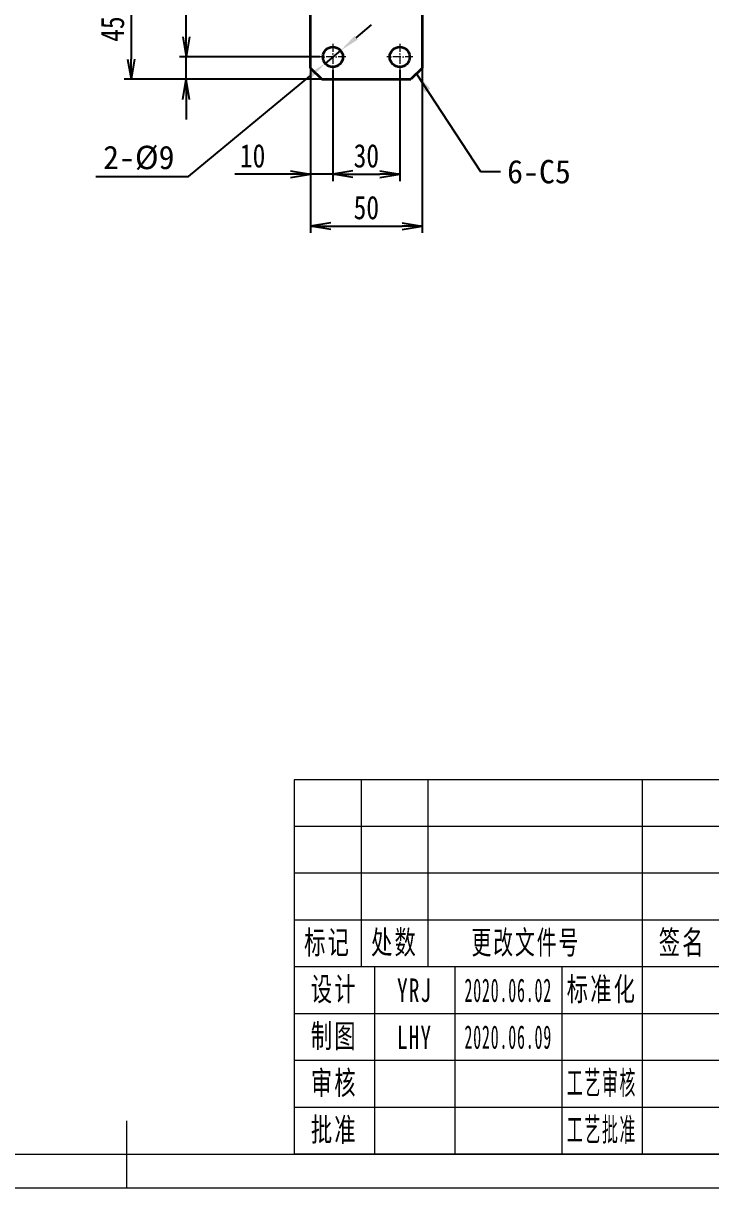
# Model space of a CAD drawing. Header units: millimetres. Extents: x -15766 to 80009, y -9701 to 15159.
# Drawn here: x 11852 to 12160, y 13254 to 13776 of the extents above; entities that cross this region are included whole.
import ezdxf

# ---------------------------------------------------------------- set-up
doc = ezdxf.new("R2010")
doc.units = ezdxf.units.MM
doc.linetypes.add('CENTER-HOKUTO_1', pattern=[16, 13, -1, 1, -1])
doc.linetypes.add('DASHDOT', pattern=[18.5, 12, -3, 0.5, -3])
doc.layers.get('DEFPOINTS').update_dxf_attribs({"lineweight": 18})
for name, color, linetype, lineweight in [('AM_7', 2, 'CENTER-HOKUTO_1', 18), ('AM_VIS', 7, 'Continuous', 18), ('CDRAFT0', 7, 'Continuous', 18), ('title_frame', 7, 'Continuous', 18), ('word_dim', 9, 'Continuous', 18), ('尺寸线层', 3, 'Continuous', 18), ('粗实线层_1', 7, 'Continuous', 15), ('细实线层', 7, 'Continuous', 18)]:
    doc.layers.add(name, color=color, linetype=linetype, lineweight=lineweight)
doc.styles.add('DIM', font='', dxfattribs={"width": 0.8})
doc.styles.add('UserTxtStyle1', font='', dxfattribs={"width": 0.618357})
doc.styles.add('标准', font='', dxfattribs={"width": 0.667})
doc.styles.get('DIM').set_extended_font_data('NSimSun')
doc.styles.get('UserTxtStyle1').set_extended_font_data('宋体')
doc.styles.get('标准').set_extended_font_data('宋体')
doc.dimstyles.new('1-3', dxfattribs={"dimscale": 3, "dimtxt": 3.5, "dimasz": 3, "dimexe": 1, "dimexo": 0, "dimgap": 1, "dimtad": 1, "dimdsep": 46, "dimtxsty": 'DIM', "dimblk": 'OPEN', "dimcen": 0, "dimdle": 6, "dimclrd": 256, "dimclre": 256, "dimclrt": 3, "dimazin": 2, "dimtfac": 0.707107, "dimtmove": 0, "dimatfit": 3, "dimfxl": 0, "dimfrac": 2, "dimtolj": 1, "dimarcsym": 0})
doc.dimstyles.new('1-3$3', dxfattribs={"dimscale": 3, "dimtxt": 3.5, "dimasz": 3, "dimexe": 1, "dimexo": 0, "dimgap": 1, "dimtad": 1, "dimtih": 1, "dimtoh": 1, "dimdsep": 46, "dimtxsty": 'Standard', "dimblk": '_CAXARROW', "dimcen": 0, "dimdle": 6, "dimclrd": 256, "dimclre": 256, "dimclrt": 3, "dimazin": 2, "dimtfac": 0.707107, "dimtmove": 0, "dimatfit": 3, "dimfxl": 0, "dimfrac": 2, "dimtolj": 1, "dimarcsym": 0})

# ---------------------------------------------------------------- blocks, each defined once
blk = doc.blocks.new('*X588')
at = {"layer": 'CDRAFT0'}
blk.add_line((0, 0), (420, 0), dxfattribs=at)
at = {"layer": '粗实线层_1'}
for p, q in [((210, 0), (210, 10)), ((25, 5), (415, 5))]:
    blk.add_line(p, q, dxfattribs=at)
blk = doc.blocks.new('_OPEN')
at = {"color": 0, "linetype": 'ByBlock', "lineweight": -2}
for p, q in [((-1, 0.166667), (0, 0)), ((-1, -0.166667), (0, 0)), ((0, 0), (-1, 0))]:
    blk.add_line(p, q, dxfattribs=at)
blk = doc.blocks.new('*D1022')
at = {"layer": 'DEFPOINTS', "color": 0, "transparency": 16777216}
for p in [(11985.78, 13795.87), (11900.26, 13750.87), (11985.78, 13750.87)]:
    blk.add_point(p, dxfattribs=at)
at = {"layer": 'word_dim', "linetype": 'Continuous', "lineweight": -2, "transparency": 16777216}
for p, q in [((11985.78, 13795.87), (11897.26, 13795.87)), ((11900.26, 13786.87), (11900.26, 13759.87)), ((11985.78, 13750.87), (11897.26, 13750.87))]:
    blk.add_line(p, q, dxfattribs=at)
at = {"layer": 'word_dim', "lineweight": -2, "transparency": 16777216, "xscale": 9, "yscale": 9, "zscale": 9}
for p, rotation in [((11900.26, 13795.87), 90), ((11900.26, 13750.87), 270)]:
    blk.add_blockref('_OPEN', p, dxfattribs=dict(at, rotation=rotation))
at = {"layer": 'word_dim', "color": 3, "transparency": 16777216, "insert": (11892.01, 13773.37), "char_height": 10.5, "attachment_point": 5, "rotation": 90, "style": 'DIM'}
blk.add_mtext('\\A1;45', dxfattribs=at)
blk = doc.blocks.new('*D1023')
at = {"layer": 'DEFPOINTS', "color": 0, "transparency": 16777216}
for p in [(11980.78, 13755.87), (12030.78, 13755.87), (12030.78, 13685.01)]:
    blk.add_point(p, dxfattribs=at)
at = {"layer": 'word_dim', "linetype": 'Continuous', "lineweight": -2, "transparency": 16777216}
for p, q in [((11980.78, 13755.87), (11980.78, 13682.01)), ((12030.78, 13755.87), (12030.78, 13682.01)), ((11989.78, 13685.01), (12021.78, 13685.01))]:
    blk.add_line(p, q, dxfattribs=at)
at = {"layer": 'word_dim', "lineweight": -2, "transparency": 16777216, "xscale": 9, "yscale": 9, "zscale": 9, "rotation": 180}
blk.add_blockref('_OPEN', (11980.78, 13685.01), dxfattribs=at)
at = {"layer": 'word_dim', "lineweight": -2, "transparency": 16777216, "xscale": 9, "yscale": 9, "zscale": 9}
blk.add_blockref('_OPEN', (12030.78, 13685.01), dxfattribs=at)
at = {"layer": 'word_dim', "color": 3, "transparency": 16777216, "insert": (12005.78, 13693.26), "char_height": 10.5, "attachment_point": 5, "style": 'DIM'}
blk.add_mtext('\\A1;50', dxfattribs=at)
blk = doc.blocks.new('*D1025')
at = {"layer": 'DEFPOINTS', "color": 0, "transparency": 16777216}
for p in [(11924.93, 13760.87), (11984.93, 13760.87), (11985.78, 13750.87)]:
    blk.add_point(p, dxfattribs=at)
at = {"layer": 'word_dim', "linetype": 'Continuous', "lineweight": -2, "transparency": 16777216}
for p, q in [((11924.93, 13769.87), (11924.93, 13794.86)), ((11984.93, 13760.87), (11921.93, 13760.87)), ((11924.93, 13750.87), (11924.93, 13760.87)), ((11985.78, 13750.87), (11921.93, 13750.87)), ((11924.93, 13741.87), (11924.93, 13732.87))]:
    blk.add_line(p, q, dxfattribs=at)
at = {"layer": 'word_dim', "lineweight": -2, "transparency": 16777216, "xscale": 9, "yscale": 9, "zscale": 9}
for p, rotation in [((11924.93, 13760.87), 270), ((11924.93, 13750.87), 90)]:
    blk.add_blockref('_OPEN', p, dxfattribs=dict(at, rotation=rotation))
at = {"layer": 'word_dim', "color": 3, "transparency": 16777216, "insert": (11916.68, 13786.87), "char_height": 10.5, "attachment_point": 5, "rotation": 90, "style": 'DIM'}
blk.add_mtext('\\A1;10', dxfattribs=at)
blk = doc.blocks.new('*D1026')
at = {"layer": 'DEFPOINTS', "color": 0, "transparency": 16777216}
for p in [(11980.78, 13755.87), (11990.78, 13755.02), (11990.78, 13708.24)]:
    blk.add_point(p, dxfattribs=at)
at = {"layer": 'word_dim', "linetype": 'Continuous', "lineweight": -2, "transparency": 16777216}
for p, q in [((11980.78, 13755.87), (11980.78, 13705.24)), ((11990.78, 13755.02), (11990.78, 13705.24)), ((11971.78, 13708.24), (11946.79, 13708.24)), ((11990.78, 13708.24), (11980.78, 13708.24)), ((11999.78, 13708.24), (12008.78, 13708.24))]:
    blk.add_line(p, q, dxfattribs=at)
at = {"layer": 'word_dim', "lineweight": -2, "transparency": 16777216, "xscale": 9, "yscale": 9, "zscale": 9}
blk.add_blockref('_OPEN', (11980.78, 13708.24), dxfattribs=at)
at = {"layer": 'word_dim', "lineweight": -2, "transparency": 16777216, "xscale": 9, "yscale": 9, "zscale": 9, "rotation": 180}
blk.add_blockref('_OPEN', (11990.78, 13708.24), dxfattribs=at)
at = {"layer": 'word_dim', "color": 3, "transparency": 16777216, "insert": (11954.78, 13716.49), "char_height": 10.5, "attachment_point": 5, "style": 'DIM'}
blk.add_mtext('\\A1;10', dxfattribs=at)
blk = doc.blocks.new('*D1027')
at = {"layer": 'DEFPOINTS', "color": 0, "transparency": 16777216}
for p in [(11990.78, 13755.02), (12020.78, 13755.02), (12020.78, 13708.24)]:
    blk.add_point(p, dxfattribs=at)
at = {"layer": 'word_dim', "linetype": 'Continuous', "lineweight": -2, "transparency": 16777216}
for p, q in [((11990.78, 13755.02), (11990.78, 13705.24)), ((12020.78, 13755.02), (12020.78, 13705.24)), ((11999.78, 13708.24), (12011.78, 13708.24))]:
    blk.add_line(p, q, dxfattribs=at)
at = {"layer": 'word_dim', "lineweight": -2, "transparency": 16777216, "xscale": 9, "yscale": 9, "zscale": 9, "rotation": 180}
blk.add_blockref('_OPEN', (11990.78, 13708.24), dxfattribs=at)
at = {"layer": 'word_dim', "lineweight": -2, "transparency": 16777216, "xscale": 9, "yscale": 9, "zscale": 9}
blk.add_blockref('_OPEN', (12020.78, 13708.24), dxfattribs=at)
at = {"layer": 'word_dim', "color": 3, "transparency": 16777216, "insert": (12005.78, 13716.49), "char_height": 10.5, "attachment_point": 5, "style": 'DIM'}
blk.add_mtext('\\A1;30', dxfattribs=at)
blk = doc.blocks.new('_CAXARROW')
blk.add_hatch(color=0).paths.add_polyline_path([(0, 0), (-1, 0.125), (-1, -0.125)], flags=0)
blk = doc.blocks.new('*D1225')
at = {"layer": 'DEFPOINTS', "color": 0, "transparency": 16777216}
for p in [(11994.25, 13763.74), (11987.31, 13758)]:
    blk.add_point(p, dxfattribs=at)
at = {"layer": 'word_dim', "linetype": 'Continuous', "lineweight": -2, "transparency": 16777216}
for p, q in [((12001.18, 13769.47), (12008.12, 13775.21)), ((11994.25, 13763.74), (11987.31, 13758)), ((11926.01, 13707.33), (11980.37, 13752.27)), ((11884.51, 13707.33), (11926.01, 13707.33))]:
    blk.add_line(p, q, dxfattribs=at)
at = {"layer": 'word_dim', "lineweight": -2, "transparency": 16777216, "xscale": 9, "yscale": 9, "zscale": 9}
for p, rotation in [((11994.25, 13763.74), 219.5759114614983), ((11987.31, 13758), 39.57591146149831)]:
    blk.add_blockref('_CAXARROW', p, dxfattribs=dict(at, rotation=rotation))
at = {"layer": 'word_dim', "color": 3, "transparency": 16777216, "insert": (11903.76, 13715.58), "char_height": 10.5, "attachment_point": 5}
blk.add_mtext('\\A1;2-%%c9', dxfattribs=at)

msp = doc.modelspace()

# ---------------------------------------------------------------- linework, layer by layer
at = {"layer": 'AM_7', "linetype": 'DASHDOT', "lineweight": 13, "ltscale": 0.292499}
for p, q in [((11990.77804, 13766.7217), (11990.77804, 13755.02175)), ((12020.77804, 13766.7217), (12020.77804, 13755.02175))]:
    msp.add_line(p, q, dxfattribs=at)
at = {"layer": 'AM_7', "linetype": 'DASHDOT', "lineweight": 13, "ltscale": 0.29248}
for p, q in [((11996.62765, 13760.87173), (11984.92843, 13760.87173)), ((12026.62765, 13760.87173), (12014.92843, 13760.87173))]:
    msp.add_line(p, q, dxfattribs=at)
at = {"layer": 'AM_VIS', "lineweight": 35}
for p, q in [((11980.77804, 13755.87173), (11980.77804, 13790.87173)), ((12030.77804, 13790.87173), (12030.77804, 13755.87173)), ((11985.77804, 13750.87173), (12025.77804, 13750.87173))]:
    msp.add_line(p, q, dxfattribs=at)
at = {"layer": 'AM_VIS', "lineweight": 35, "ltscale": 0.176777}
for p, q in [((11980.77804, 13755.87173), (11985.77804, 13750.87173)), ((12030.77804, 13755.87173), (12025.77804, 13750.87173))]:
    msp.add_line(p, q, dxfattribs=at)
at = {"layer": 'AM_VIS', "lineweight": 35}
for centre in [(11990.77804, 13760.87173), (12020.77804, 13760.87173)]:
    msp.add_circle(centre, 4.5, dxfattribs=at)
at = {"layer": '粗实线层_1'}
for p, q in [((12513.39934, 13436.73384), (11973.39934, 13436.73384)), ((11973.39934, 13436.73384), (11973.39934, 13268.73384)), ((12363.39934, 13352.73384), (11973.39934, 13352.73384)), ((12093.39934, 13352.73384), (12093.39934, 13268.73384)), ((12213.39934, 13331.73384), (11973.39934, 13331.73384)), ((12213.39934, 13310.73384), (11973.39934, 13310.73384)), ((12213.39934, 13289.73384), (11973.39934, 13289.73384)), ((12513.39934, 13268.73384), (11973.39934, 13268.73384))]:
    msp.add_line(p, q, dxfattribs=at)
at = {"layer": '细实线层'}
for p, q in [((12003.39934, 13436.73384), (12003.39934, 13352.73384)), ((12033.39934, 13436.73384), (12033.39934, 13352.73384)), ((12129.39934, 13436.73384), (12129.39934, 13268.73384)), ((12213.39934, 13415.73384), (11973.39934, 13415.73384)), ((12213.39934, 13394.73384), (11973.39934, 13394.73384)), ((12213.39934, 13373.73384), (11973.39934, 13373.73384)), ((12009.39934, 13352.73384), (12009.39934, 13268.73384)), ((12045.39934, 13352.73384), (12045.39934, 13268.73384))]:
    msp.add_line(p, q, dxfattribs=at)

# ---------------------------------------------------------------- block references
at = {"layer": 'title_frame', "xscale": 3, "yscale": 3, "zscale": 3}
msp.add_blockref('*X588', (11268.39934, 13253.73384), dxfattribs=at)

# ---------------------------------------------------------------- texts
at = {"layer": 'word_dim', "color": 3, "insert": (12068.90231, 13714.69307), "char_height": 10.5, "attachment_point": 1}
msp.add_mtext('6-C5', dxfattribs=at)
at = {"layer": '尺寸线层', "char_height": 10.5, "attachment_point": 5, "line_spacing_factor": 1.15057}
for s, insert, width, style in [('\\T1.1;标记', (11988.39934, 13363.23384), 54, '标准'), ('\\T1.1;处数', (12018.39934, 13363.23384), 54, '标准'), ('\\T1.1;更改文件号', (12077.2996, 13363.16186), 90, 'UserTxtStyle1'), ('\\T1.1;签名', (12147.39934, 13363.23384), 66, '标准'), ('\\T1.1;设计', (11991.39934, 13342.23384), 66, '标准'), ('\\T1.1;标准化', (12111.39934, 13342.23384), 66, '标准'), ('{\\T1.1;YRJ}', (12027.39934, 13342.23384), 66, '标准'), ('{\\W0.5;\\T1.1;2020.06.02}', (12069.39934, 13342.23384), 48, '标准'), ('\\T1.1;制图', (11991.39934, 13321.23384), 66, '标准'), ('{\\T1.1;LHY}', (12027.39934, 13321.23384), 66, '标准'), ('{\\W0.5;\\T1.1;2020.06.09}', (12069.39934, 13321.23384), 48, '标准'), ('\\T1.1;审核', (11991.39934, 13300.23384), 66, '标准'), ('{\\W0.5;\\T1.1;工艺审核}', (12111.39934, 13300.23384), 66, '标准'), ('{\\T1.1;批准}', (11991.39934, 13279.23384), 66, '标准'), ('{\\W0.5;\\T1.1;工艺批准}', (12111.39934, 13279.23384), 66, '标准')]:
    msp.add_mtext(s, dxfattribs=dict(at, insert=insert, width=width, style=style))

# ---------------------------------------------------------------- dimensions: what is measured, and where the dimension line sits
at = {"layer": 'word_dim', "color": 3}
for base, p1, p2, picture, middle in [((11900.26417, 13750.87173), (11985.77804, 13795.87173), (11985.77804, 13750.87173), '*D1022', (11892.01417, 13773.37173)), ((11924.92721, 13760.87173), (11985.77804, 13750.87173), (11984.92843, 13760.87173), '*D1025', (11916.67721, 13786.86506))]:
    dim = msp.add_linear_dim(base=base, p1=p1, p2=p2, angle=90, dimstyle='1-3', dxfattribs=at)
    dim.commit()
    dim.dimension.update_dxf_attribs({"geometry": picture, "text_midpoint": middle})
dim = msp.add_diameter_dim_2p(p1=(11994.24656, 13763.73868), p2=(11987.30953, 13758.00478), dimstyle='1-3$3', override={"dimpost": '2-%%c<>'}, dxfattribs=at)
dim.commit()
dim.dimension.update_dxf_attribs({"geometry": '*D1225', "text_midpoint": (11903.75543, 13707.33302), "dimtype": 163})
dim = msp.add_linear_dim(base=(11990.77804, 13708.24176), p1=(11980.77804, 13755.87173), p2=(11990.77804, 13755.02175), dimstyle='1-3', dxfattribs=at)
dim.commit()
dim.dimension.update_dxf_attribs({"geometry": '*D1026', "text_midpoint": (11954.78471, 13708.24176), "dimtype": 160})
for base, p1, p2, picture, middle in [((12030.77804, 13685.00933), (11980.77804, 13755.87173), (12030.77804, 13755.87173), '*D1023', (12005.77804, 13693.25933)), ((12020.77804, 13708.24176), (11990.77804, 13755.02175), (12020.77804, 13755.02175), '*D1027', (12005.77804, 13716.49176))]:
    dim = msp.add_linear_dim(base=base, p1=p1, p2=p2, dimstyle='1-3', dxfattribs=at)
    dim.commit()
    dim.dimension.update_dxf_attribs({"geometry": picture, "text_midpoint": middle})

# ---------------------------------------------------------------- leaders
at = {"layer": 'word_dim', "color": 3, "annotation_type": 0, "has_hookline": 1, "hookline_direction": 0, "text_width": 38.5}
msp.add_leader([(12028.27804, 13753.37173), (12056.90231, 13709.44307), (12065.90231, 13709.44307)], dimstyle='1-3', override={"dimgap": 1, "dimtad": 0}, dxfattribs=at)

doc.saveas('drawing.dxf')
